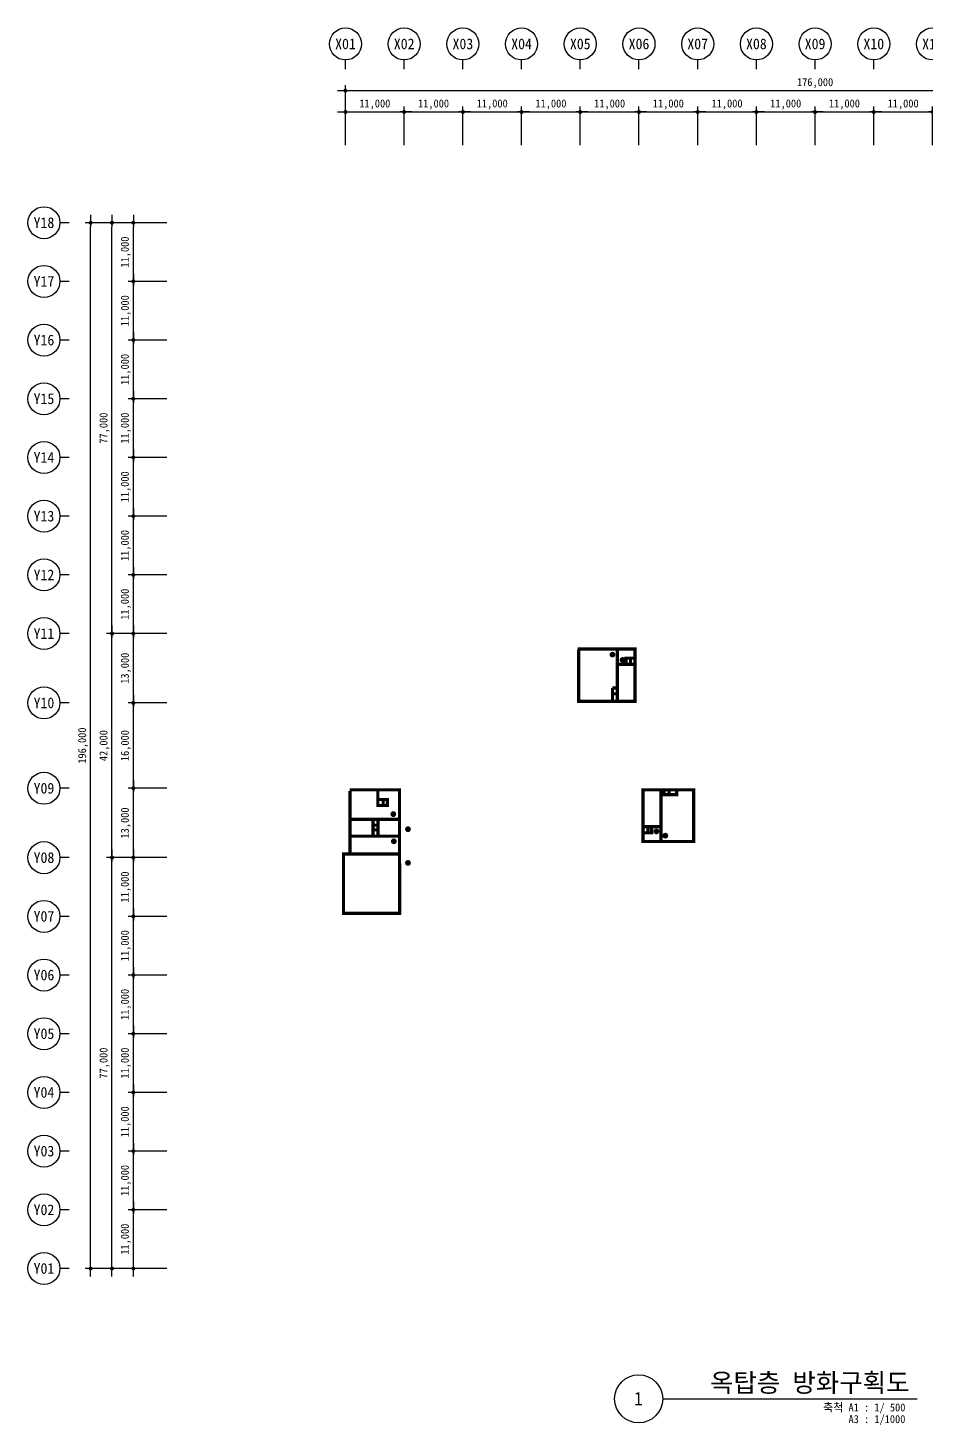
# Model space of a CAD drawing. Header units: millimetres. Extents: x 1075590 to 2680347, y 170599 to 729436.
# Drawn here: x 2335590 to 2503883, y 170599 to 432436 of the extents above; entities that cross this region are included whole.
import ezdxf
from ezdxf.enums import TextEntityAlignment as Align

# ---------------------------------------------------------------- set-up
doc = ezdxf.new("R2010")
doc.units = ezdxf.units.MM
doc.header["$LTSCALE"] = 5
doc.header["$MEASUREMENT"] = 0
doc.header["$PDSIZE"] = -10
for name, pattern in [('DASHDOTX2', [2, 1, -0.5, 0, -0.5]), ('HIDDEN', [0.375, 0.25, -0.125]), ('PHANTOM2', [1.25, 0.625, -0.125, 0.125, -0.125, 0.125, -0.125])]:
    doc.linetypes.add(name, pattern=pattern)
doc.layers.get('0').update_dxf_attribs({"linetype": 'CONTINUOUS'})
doc.layers.get('Defpoints').update_dxf_attribs({"color": 153, "linetype": 'CONTINUOUS'})
for name, color, linetype, lineweight in [('A-AXIS-BUBL', 7, 'CONTINUOUS', 25), ('A-DIMS', 7, 'CONTINUOUS', 25), ('A-MKXS-MAK2', 3, 'DASHDOTX2', 25), ('A-XXXX-FIRE', 4, 'HIDDEN', 25), ('A-XXXX-SYMB', 7, 'CONTINUOUS', 25), ('A-XXXX-TXT1', 3, 'CONTINUOUS', 25), ('A-XXXX-TXT2', 3, 'CONTINUOUS', 25)]:
    doc.layers.add(name, color=color, linetype=linetype, lineweight=lineweight)
doc.styles.add('HY울릉도L', font='')
doc.styles.add('맑은고딕', font='')
doc.styles.get('HY울릉도L').set_extended_font_data('HYwulM')
doc.styles.get('맑은고딕').set_extended_font_data('DotumChe')
doc.dimstyles.new('CDIM', dxfattribs={"dimtxt": 3, "dimasz": 1.5, "dimexe": 2, "dimexo": 1, "dimgap": 1, "dimtad": 1, "dimdec": 0, "dimrnd": 0.5, "dimzin": 0, "dimdsep": 32, "dimlunit": 6, "dimtxsty": 'HY울릉도L', "dimblk1": '_CIDOT', "dimblk2": '_CIDOT', "dimsah": 1, "dimcen": 5.5, "dimclrd": 2, "dimclre": 2, "dimclrt": 7, "dimadec": 0, "dimazin": 0, "dimtfac": 1, "dimtdec": 0, "dimtix": 1, "dimtmove": 2, "dimatfit": 1, "dimldrblk": '_CIDOT', "dimfxl": 1, "dimtolj": 1, "dimtzin": 0, "dimlwd": -1, "dimarcsym": 0})

# ---------------------------------------------------------------- blocks, each defined once
blk = doc.blocks.new('_CIDOT')
at = {"color": 0, "linetype": 'ByBlock'}
blk.add_line((2, 0), (-1, 0), dxfattribs=at)
at = {"color": 0, "linetype": 'ByBlock', "const_width": 0.5}
blk.add_lwpolyline([(-0.25, 0, 1), (0.25, 0, 1)], format="xyb", close=True, dxfattribs=at)
blk = doc.blocks.new('*D4')
at = {"layer": 'A-DIMS', "lineweight": -2, "transparency": 16777216}
for p, q in [((93193, 67121), (85943, 67121)), ((93193, 56121), (85943, 56121))]:
    blk.add_line(p, q, dxfattribs=at)
at = {"layer": 'A-DIMS', "transparency": 16777216}
blk.add_line((86943, 56871), (86943, 66371), dxfattribs=at)
at = {"layer": 'Defpoints', "color": 0, "transparency": 16777216}
for p in [(86943, 67121), (93693, 67121), (93693, 56121)]:
    blk.add_point(p, dxfattribs=at)
at = {"layer": 'A-DIMS', "transparency": 16777216, "xscale": 750, "yscale": 750, "zscale": 750}
for p, rotation in [((86943, 67121), 90), ((86943, 56121), 270)]:
    blk.add_blockref('_CIDOT', p, dxfattribs=dict(at, rotation=rotation))
at = {"layer": 'A-DIMS', "color": 3, "transparency": 16777216, "insert": (85538, 61621), "char_height": 1500, "attachment_point": 5, "rotation": 90, "style": '맑은고딕'}
blk.add_mtext('\\A1;11,000', dxfattribs=at)
blk = doc.blocks.new('*D5')
at = {"layer": 'A-DIMS', "lineweight": -2, "transparency": 16777216}
for p, q in [((93193, 78121), (85943, 78121)), ((93193, 67121), (85943, 67121))]:
    blk.add_line(p, q, dxfattribs=at)
at = {"layer": 'A-DIMS', "transparency": 16777216}
blk.add_line((86943, 67871), (86943, 77371), dxfattribs=at)
at = {"layer": 'Defpoints', "color": 0, "transparency": 16777216}
for p in [(86943, 78121), (93693, 78121), (93693, 67121)]:
    blk.add_point(p, dxfattribs=at)
at = {"layer": 'A-DIMS', "transparency": 16777216, "xscale": 750, "yscale": 750, "zscale": 750}
for p, rotation in [((86943, 78121), 90), ((86943, 67121), 270)]:
    blk.add_blockref('_CIDOT', p, dxfattribs=dict(at, rotation=rotation))
at = {"layer": 'A-DIMS', "color": 3, "transparency": 16777216, "insert": (85538, 72621), "char_height": 1500, "attachment_point": 5, "rotation": 90, "style": '맑은고딕'}
blk.add_mtext('\\A1;11,000', dxfattribs=at)
blk = doc.blocks.new('*D6')
at = {"layer": 'A-DIMS', "lineweight": -2, "transparency": 16777216}
for p, q in [((93193, 89121), (85943, 89121)), ((93193, 78121), (85943, 78121))]:
    blk.add_line(p, q, dxfattribs=at)
at = {"layer": 'A-DIMS', "transparency": 16777216}
blk.add_line((86943, 78871), (86943, 88371), dxfattribs=at)
at = {"layer": 'Defpoints', "color": 0, "transparency": 16777216}
for p in [(86943, 89121), (93693, 89121), (93693, 78121)]:
    blk.add_point(p, dxfattribs=at)
at = {"layer": 'A-DIMS', "transparency": 16777216, "xscale": 750, "yscale": 750, "zscale": 750}
for p, rotation in [((86943, 89121), 90), ((86943, 78121), 270)]:
    blk.add_blockref('_CIDOT', p, dxfattribs=dict(at, rotation=rotation))
at = {"layer": 'A-DIMS', "color": 3, "transparency": 16777216, "insert": (85538, 83621), "char_height": 1500, "attachment_point": 5, "rotation": 90, "style": '맑은고딕'}
blk.add_mtext('\\A1;11,000', dxfattribs=at)
blk = doc.blocks.new('*D7')
at = {"layer": 'A-DIMS', "lineweight": -2, "transparency": 16777216}
for p, q in [((93193, 100121), (85943, 100121)), ((93193, 89121), (85943, 89121))]:
    blk.add_line(p, q, dxfattribs=at)
at = {"layer": 'A-DIMS', "transparency": 16777216}
blk.add_line((86943, 89871), (86943, 99371), dxfattribs=at)
at = {"layer": 'Defpoints', "color": 0, "transparency": 16777216}
for p in [(86943, 100121), (93693, 100121), (93693, 89121)]:
    blk.add_point(p, dxfattribs=at)
at = {"layer": 'A-DIMS', "transparency": 16777216, "xscale": 750, "yscale": 750, "zscale": 750}
for p, rotation in [((86943, 100121), 90), ((86943, 89121), 270)]:
    blk.add_blockref('_CIDOT', p, dxfattribs=dict(at, rotation=rotation))
at = {"layer": 'A-DIMS', "color": 3, "transparency": 16777216, "insert": (85538, 94621), "char_height": 1500, "attachment_point": 5, "rotation": 90, "style": '맑은고딕'}
blk.add_mtext('\\A1;11,000', dxfattribs=at)
blk = doc.blocks.new('*D8')
at = {"layer": 'A-DIMS', "lineweight": -2, "transparency": 16777216}
for p, q in [((93193, 111121), (85943, 111121)), ((93193, 100121), (85943, 100121))]:
    blk.add_line(p, q, dxfattribs=at)
at = {"layer": 'A-DIMS', "transparency": 16777216}
blk.add_line((86943, 100871), (86943, 110371), dxfattribs=at)
at = {"layer": 'Defpoints', "color": 0, "transparency": 16777216}
for p in [(86943, 111121), (93693, 111121), (93693, 100121)]:
    blk.add_point(p, dxfattribs=at)
at = {"layer": 'A-DIMS', "transparency": 16777216, "xscale": 750, "yscale": 750, "zscale": 750}
for p, rotation in [((86943, 111121), 90), ((86943, 100121), 270)]:
    blk.add_blockref('_CIDOT', p, dxfattribs=dict(at, rotation=rotation))
at = {"layer": 'A-DIMS', "color": 3, "transparency": 16777216, "insert": (85538, 105621), "char_height": 1500, "attachment_point": 5, "rotation": 90, "style": '맑은고딕'}
blk.add_mtext('\\A1;11,000', dxfattribs=at)
blk = doc.blocks.new('*D9')
at = {"layer": 'A-DIMS', "lineweight": -2, "transparency": 16777216}
for p, q in [((93193, 122121), (85943, 122121)), ((93193, 111121), (85943, 111121))]:
    blk.add_line(p, q, dxfattribs=at)
at = {"layer": 'A-DIMS', "transparency": 16777216}
blk.add_line((86943, 111871), (86943, 121371), dxfattribs=at)
at = {"layer": 'Defpoints', "color": 0, "transparency": 16777216}
for p in [(86943, 122121), (93693, 122121), (93693, 111121)]:
    blk.add_point(p, dxfattribs=at)
at = {"layer": 'A-DIMS', "transparency": 16777216, "xscale": 750, "yscale": 750, "zscale": 750}
for p, rotation in [((86943, 122121), 90), ((86943, 111121), 270)]:
    blk.add_blockref('_CIDOT', p, dxfattribs=dict(at, rotation=rotation))
at = {"layer": 'A-DIMS', "color": 3, "transparency": 16777216, "insert": (85538, 116621), "char_height": 1500, "attachment_point": 5, "rotation": 90, "style": '맑은고딕'}
blk.add_mtext('\\A1;11,000', dxfattribs=at)
blk = doc.blocks.new('*D10')
at = {"layer": 'A-DIMS', "lineweight": -2, "transparency": 16777216}
for p, q in [((93193, 135121), (85943, 135121)), ((93193, 122121), (85943, 122121))]:
    blk.add_line(p, q, dxfattribs=at)
at = {"layer": 'A-DIMS', "transparency": 16777216}
blk.add_line((86943, 122871), (86943, 134371), dxfattribs=at)
at = {"layer": 'Defpoints', "color": 0, "transparency": 16777216}
for p in [(86943, 135121), (93693, 135121), (93693, 122121)]:
    blk.add_point(p, dxfattribs=at)
at = {"layer": 'A-DIMS', "transparency": 16777216, "xscale": 750, "yscale": 750, "zscale": 750}
for p, rotation in [((86943, 135121), 90), ((86943, 122121), 270)]:
    blk.add_blockref('_CIDOT', p, dxfattribs=dict(at, rotation=rotation))
at = {"layer": 'A-DIMS', "color": 3, "transparency": 16777216, "insert": (85538, 128621), "char_height": 1500, "attachment_point": 5, "rotation": 90, "style": '맑은고딕'}
blk.add_mtext('\\A1;13,000', dxfattribs=at)
blk = doc.blocks.new('*D11')
at = {"layer": 'A-DIMS', "lineweight": -2, "transparency": 16777216}
for p, q in [((93193, 151121), (85943, 151121)), ((93193, 135121), (85943, 135121))]:
    blk.add_line(p, q, dxfattribs=at)
at = {"layer": 'A-DIMS', "transparency": 16777216}
blk.add_line((86943, 135871), (86943, 150371), dxfattribs=at)
at = {"layer": 'Defpoints', "color": 0, "transparency": 16777216}
for p in [(86943, 151121), (93693, 151121), (93693, 135121)]:
    blk.add_point(p, dxfattribs=at)
at = {"layer": 'A-DIMS', "transparency": 16777216, "xscale": 750, "yscale": 750, "zscale": 750}
for p, rotation in [((86943, 151121), 90), ((86943, 135121), 270)]:
    blk.add_blockref('_CIDOT', p, dxfattribs=dict(at, rotation=rotation))
at = {"layer": 'A-DIMS', "color": 3, "transparency": 16777216, "insert": (85538, 143121), "char_height": 1500, "attachment_point": 5, "rotation": 90, "style": '맑은고딕'}
blk.add_mtext('\\A1;16,000', dxfattribs=at)
blk = doc.blocks.new('*D12')
at = {"layer": 'A-DIMS', "lineweight": -2, "transparency": 16777216}
for p, q in [((93193, 164121), (85943, 164121)), ((93193, 151121), (85943, 151121))]:
    blk.add_line(p, q, dxfattribs=at)
at = {"layer": 'A-DIMS', "transparency": 16777216}
blk.add_line((86943, 151871), (86943, 163371), dxfattribs=at)
at = {"layer": 'Defpoints', "color": 0, "transparency": 16777216}
for p in [(86943, 164121), (93693, 164121), (93693, 151121)]:
    blk.add_point(p, dxfattribs=at)
at = {"layer": 'A-DIMS', "transparency": 16777216, "xscale": 750, "yscale": 750, "zscale": 750}
for p, rotation in [((86943, 164121), 90), ((86943, 151121), 270)]:
    blk.add_blockref('_CIDOT', p, dxfattribs=dict(at, rotation=rotation))
at = {"layer": 'A-DIMS', "color": 3, "transparency": 16777216, "insert": (85538, 157621), "char_height": 1500, "attachment_point": 5, "rotation": 90, "style": '맑은고딕'}
blk.add_mtext('\\A1;13,000', dxfattribs=at)
blk = doc.blocks.new('*D13')
at = {"layer": 'A-DIMS', "lineweight": -2, "transparency": 16777216}
for p, q in [((93193, 175121), (85943, 175121)), ((93193, 164121), (85943, 164121))]:
    blk.add_line(p, q, dxfattribs=at)
at = {"layer": 'A-DIMS', "transparency": 16777216}
blk.add_line((86943, 164871), (86943, 174371), dxfattribs=at)
at = {"layer": 'Defpoints', "color": 0, "transparency": 16777216}
for p in [(86943, 175121), (93693, 175121), (93693, 164121)]:
    blk.add_point(p, dxfattribs=at)
at = {"layer": 'A-DIMS', "transparency": 16777216, "xscale": 750, "yscale": 750, "zscale": 750}
for p, rotation in [((86943, 175121), 90), ((86943, 164121), 270)]:
    blk.add_blockref('_CIDOT', p, dxfattribs=dict(at, rotation=rotation))
at = {"layer": 'A-DIMS', "color": 3, "transparency": 16777216, "insert": (85538, 169621), "char_height": 1500, "attachment_point": 5, "rotation": 90, "style": '맑은고딕'}
blk.add_mtext('\\A1;11,000', dxfattribs=at)
blk = doc.blocks.new('*D14')
at = {"layer": 'A-DIMS', "lineweight": -2, "transparency": 16777216}
for p, q in [((93193, 186121), (85943, 186121)), ((93193, 175121), (85943, 175121))]:
    blk.add_line(p, q, dxfattribs=at)
at = {"layer": 'A-DIMS', "transparency": 16777216}
blk.add_line((86943, 175871), (86943, 185371), dxfattribs=at)
at = {"layer": 'Defpoints', "color": 0, "transparency": 16777216}
for p in [(86943, 186121), (93693, 186121), (93693, 175121)]:
    blk.add_point(p, dxfattribs=at)
at = {"layer": 'A-DIMS', "transparency": 16777216, "xscale": 750, "yscale": 750, "zscale": 750}
for p, rotation in [((86943, 186121), 90), ((86943, 175121), 270)]:
    blk.add_blockref('_CIDOT', p, dxfattribs=dict(at, rotation=rotation))
at = {"layer": 'A-DIMS', "color": 3, "transparency": 16777216, "insert": (85538, 180621), "char_height": 1500, "attachment_point": 5, "rotation": 90, "style": '맑은고딕'}
blk.add_mtext('\\A1;11,000', dxfattribs=at)
blk = doc.blocks.new('*D15')
at = {"layer": 'A-DIMS', "lineweight": -2, "transparency": 16777216}
for p, q in [((93193, 197121), (85943, 197121)), ((93193, 186121), (85943, 186121))]:
    blk.add_line(p, q, dxfattribs=at)
at = {"layer": 'A-DIMS', "transparency": 16777216}
blk.add_line((86943, 186871), (86943, 196371), dxfattribs=at)
at = {"layer": 'Defpoints', "color": 0, "transparency": 16777216}
for p in [(86943, 197121), (93693, 197121), (93693, 186121)]:
    blk.add_point(p, dxfattribs=at)
at = {"layer": 'A-DIMS', "transparency": 16777216, "xscale": 750, "yscale": 750, "zscale": 750}
for p, rotation in [((86943, 197121), 90), ((86943, 186121), 270)]:
    blk.add_blockref('_CIDOT', p, dxfattribs=dict(at, rotation=rotation))
at = {"layer": 'A-DIMS', "color": 3, "transparency": 16777216, "insert": (85538, 191621), "char_height": 1500, "attachment_point": 5, "rotation": 90, "style": '맑은고딕'}
blk.add_mtext('\\A1;11,000', dxfattribs=at)
blk = doc.blocks.new('*D16')
at = {"layer": 'A-DIMS', "lineweight": -2, "transparency": 16777216}
for p, q in [((93193, 208121), (85943, 208121)), ((93193, 197121), (85943, 197121))]:
    blk.add_line(p, q, dxfattribs=at)
at = {"layer": 'A-DIMS', "transparency": 16777216}
blk.add_line((86943, 197871), (86943, 207371), dxfattribs=at)
at = {"layer": 'Defpoints', "color": 0, "transparency": 16777216}
for p in [(86943, 208121), (93693, 208121), (93693, 197121)]:
    blk.add_point(p, dxfattribs=at)
at = {"layer": 'A-DIMS', "transparency": 16777216, "xscale": 750, "yscale": 750, "zscale": 750}
for p, rotation in [((86943, 208121), 90), ((86943, 197121), 270)]:
    blk.add_blockref('_CIDOT', p, dxfattribs=dict(at, rotation=rotation))
at = {"layer": 'A-DIMS', "color": 3, "transparency": 16777216, "insert": (85538, 202621), "char_height": 1500, "attachment_point": 5, "rotation": 90, "style": '맑은고딕'}
blk.add_mtext('\\A1;11,000', dxfattribs=at)
blk = doc.blocks.new('*D17')
at = {"layer": 'A-DIMS', "lineweight": -2, "transparency": 16777216}
for p, q in [((93193, 219121), (85943, 219121)), ((93193, 208121), (85943, 208121))]:
    blk.add_line(p, q, dxfattribs=at)
at = {"layer": 'A-DIMS', "transparency": 16777216}
blk.add_line((86943, 208871), (86943, 218371), dxfattribs=at)
at = {"layer": 'Defpoints', "color": 0, "transparency": 16777216}
for p in [(86943, 219121), (93693, 219121), (93693, 208121)]:
    blk.add_point(p, dxfattribs=at)
at = {"layer": 'A-DIMS', "transparency": 16777216, "xscale": 750, "yscale": 750, "zscale": 750}
for p, rotation in [((86943, 219121), 90), ((86943, 208121), 270)]:
    blk.add_blockref('_CIDOT', p, dxfattribs=dict(at, rotation=rotation))
at = {"layer": 'A-DIMS', "color": 3, "transparency": 16777216, "insert": (85538, 213621), "char_height": 1500, "attachment_point": 5, "rotation": 90, "style": '맑은고딕'}
blk.add_mtext('\\A1;11,000', dxfattribs=at)
blk = doc.blocks.new('*D18')
at = {"layer": 'A-DIMS', "lineweight": -2, "transparency": 16777216}
for p, q in [((93193, 230121), (85943, 230121)), ((93193, 219121), (85943, 219121))]:
    blk.add_line(p, q, dxfattribs=at)
at = {"layer": 'A-DIMS', "transparency": 16777216}
blk.add_line((86943, 219871), (86943, 229371), dxfattribs=at)
at = {"layer": 'Defpoints', "color": 0, "transparency": 16777216}
for p in [(86943, 230121), (93693, 230121), (93693, 219121)]:
    blk.add_point(p, dxfattribs=at)
at = {"layer": 'A-DIMS', "transparency": 16777216, "xscale": 750, "yscale": 750, "zscale": 750}
for p, rotation in [((86943, 230121), 90), ((86943, 219121), 270)]:
    blk.add_blockref('_CIDOT', p, dxfattribs=dict(at, rotation=rotation))
at = {"layer": 'A-DIMS', "color": 3, "transparency": 16777216, "insert": (85538, 224621), "char_height": 1500, "attachment_point": 5, "rotation": 90, "style": '맑은고딕'}
blk.add_mtext('\\A1;11,000', dxfattribs=at)
blk = doc.blocks.new('*D19')
at = {"layer": 'A-DIMS', "lineweight": -2, "transparency": 16777216}
for p, q in [((93193, 241121), (85943, 241121)), ((93193, 230121), (85943, 230121))]:
    blk.add_line(p, q, dxfattribs=at)
at = {"layer": 'A-DIMS', "transparency": 16777216}
blk.add_line((86943, 230871), (86943, 240371), dxfattribs=at)
at = {"layer": 'Defpoints', "color": 0, "transparency": 16777216}
for p in [(86943, 241121), (93693, 241121), (93693, 230121)]:
    blk.add_point(p, dxfattribs=at)
at = {"layer": 'A-DIMS', "transparency": 16777216, "xscale": 750, "yscale": 750, "zscale": 750}
for p, rotation in [((86943, 241121), 90), ((86943, 230121), 270)]:
    blk.add_blockref('_CIDOT', p, dxfattribs=dict(at, rotation=rotation))
at = {"layer": 'A-DIMS', "color": 3, "transparency": 16777216, "insert": (85538, 235621), "char_height": 1500, "attachment_point": 5, "rotation": 90, "style": '맑은고딕'}
blk.add_mtext('\\A1;11,000', dxfattribs=at)
blk = doc.blocks.new('*D20')
at = {"layer": 'A-DIMS', "lineweight": -2, "transparency": 16777216}
for p, q in [((93193, 122121), (81943, 122121)), ((93193, 45121), (81943, 45121))]:
    blk.add_line(p, q, dxfattribs=at)
at = {"layer": 'A-DIMS', "transparency": 16777216}
blk.add_line((82943, 45871), (82943, 121371), dxfattribs=at)
at = {"layer": 'Defpoints', "color": 0, "transparency": 16777216}
for p in [(82943, 122121), (93693, 122121), (93693, 45121)]:
    blk.add_point(p, dxfattribs=at)
at = {"layer": 'A-DIMS', "transparency": 16777216, "xscale": 750, "yscale": 750, "zscale": 750}
for p, rotation in [((82943, 122121), 90), ((82943, 45121), 270)]:
    blk.add_blockref('_CIDOT', p, dxfattribs=dict(at, rotation=rotation))
at = {"layer": 'A-DIMS', "color": 3, "transparency": 16777216, "insert": (81542, 83621), "char_height": 1500, "attachment_point": 5, "rotation": 90, "style": '맑은고딕'}
blk.add_mtext('\\A1;77,000', dxfattribs=at)
blk = doc.blocks.new('*D21')
at = {"layer": 'A-DIMS', "lineweight": -2, "transparency": 16777216}
for p, q in [((93193, 241121), (77943, 241121)), ((93193, 45121), (77943, 45121))]:
    blk.add_line(p, q, dxfattribs=at)
at = {"layer": 'A-DIMS', "transparency": 16777216}
blk.add_line((78943, 45871), (78943, 240371), dxfattribs=at)
at = {"layer": 'Defpoints', "color": 0, "transparency": 16777216}
for p in [(78943, 241121), (93693, 241121), (93693, 45121)]:
    blk.add_point(p, dxfattribs=at)
at = {"layer": 'A-DIMS', "transparency": 16777216, "xscale": 750, "yscale": 750, "zscale": 750}
for p, rotation in [((78943, 241121), 90), ((78943, 45121), 270)]:
    blk.add_blockref('_CIDOT', p, dxfattribs=dict(at, rotation=rotation))
at = {"layer": 'A-DIMS', "color": 3, "transparency": 16777216, "insert": (77538, 143121), "char_height": 1500, "attachment_point": 5, "rotation": 90, "style": '맑은고딕'}
blk.add_mtext('\\A1;196,000', dxfattribs=at)
blk = doc.blocks.new('*D22')
at = {"layer": 'A-DIMS', "lineweight": -2, "transparency": 16777216}
for p, q in [((93193, 56121), (85943, 56121)), ((93193, 45121), (85943, 45121))]:
    blk.add_line(p, q, dxfattribs=at)
at = {"layer": 'A-DIMS', "transparency": 16777216}
blk.add_line((86943, 45871), (86943, 55371), dxfattribs=at)
at = {"layer": 'Defpoints', "color": 0, "transparency": 16777216}
for p in [(86943, 56121), (93693, 56121), (93693, 45121)]:
    blk.add_point(p, dxfattribs=at)
at = {"layer": 'A-DIMS', "transparency": 16777216, "xscale": 750, "yscale": 750, "zscale": 750}
for p, rotation in [((86943, 56121), 90), ((86943, 45121), 270)]:
    blk.add_blockref('_CIDOT', p, dxfattribs=dict(at, rotation=rotation))
at = {"layer": 'A-DIMS', "color": 3, "transparency": 16777216, "insert": (85538, 50621), "char_height": 1500, "attachment_point": 5, "rotation": 90, "style": '맑은고딕'}
blk.add_mtext('\\A1;11,000', dxfattribs=at)
blk = doc.blocks.new('*D23')
at = {"layer": 'A-DIMS', "lineweight": -2, "transparency": 16777216}
for p, q in [((93193, 164121), (81943, 164121)), ((93193, 122121), (81943, 122121))]:
    blk.add_line(p, q, dxfattribs=at)
at = {"layer": 'A-DIMS', "transparency": 16777216}
blk.add_line((82943, 122871), (82943, 163371), dxfattribs=at)
at = {"layer": 'Defpoints', "color": 0, "transparency": 16777216}
for p in [(82943, 164121), (93693, 164121), (93693, 122121)]:
    blk.add_point(p, dxfattribs=at)
at = {"layer": 'A-DIMS', "transparency": 16777216, "xscale": 750, "yscale": 750, "zscale": 750}
for p, rotation in [((82943, 164121), 90), ((82943, 122121), 270)]:
    blk.add_blockref('_CIDOT', p, dxfattribs=dict(at, rotation=rotation))
at = {"layer": 'A-DIMS', "color": 3, "transparency": 16777216, "insert": (81542, 143121), "char_height": 1500, "attachment_point": 5, "rotation": 90, "style": '맑은고딕'}
blk.add_mtext('\\A1;42,000', dxfattribs=at)
blk = doc.blocks.new('*D24')
at = {"layer": 'A-DIMS', "lineweight": -2, "transparency": 16777216}
for p, q in [((93193, 241121), (81943, 241121)), ((93193, 164121), (81943, 164121))]:
    blk.add_line(p, q, dxfattribs=at)
at = {"layer": 'A-DIMS', "transparency": 16777216}
blk.add_line((82943, 164871), (82943, 240371), dxfattribs=at)
at = {"layer": 'Defpoints', "color": 0, "transparency": 16777216}
for p in [(82943, 241121), (93693, 241121), (93693, 164121)]:
    blk.add_point(p, dxfattribs=at)
at = {"layer": 'A-DIMS', "transparency": 16777216, "xscale": 750, "yscale": 750, "zscale": 750}
for p, rotation in [((82943, 241121), 90), ((82943, 164121), 270)]:
    blk.add_blockref('_CIDOT', p, dxfattribs=dict(at, rotation=rotation))
at = {"layer": 'A-DIMS', "color": 3, "transparency": 16777216, "insert": (81542, 202621), "char_height": 1500, "attachment_point": 5, "rotation": 90, "style": '맑은고딕'}
blk.add_mtext('\\A1;77,000', dxfattribs=at)
blk = doc.blocks.new('*D25')
at = {"layer": 'A-DIMS', "lineweight": -2, "transparency": 16777216}
for p, q in [((148693, 255621), (148693, 262871)), ((159693, 255621), (159693, 262871))]:
    blk.add_line(p, q, dxfattribs=at)
at = {"layer": 'A-DIMS', "transparency": 16777216}
blk.add_line((149443, 261871), (158943, 261871), dxfattribs=at)
at = {"layer": 'Defpoints', "color": 0, "transparency": 16777216}
for p in [(159693, 261871), (148693, 255121), (159693, 255121)]:
    blk.add_point(p, dxfattribs=at)
at = {"layer": 'A-DIMS', "transparency": 16777216, "xscale": 750, "yscale": 750, "zscale": 750, "rotation": 180}
blk.add_blockref('_CIDOT', (148693, 261871), dxfattribs=at)
at = {"layer": 'A-DIMS', "transparency": 16777216, "xscale": 750, "yscale": 750, "zscale": 750}
blk.add_blockref('_CIDOT', (159693, 261871), dxfattribs=at)
at = {"layer": 'A-DIMS', "color": 3, "transparency": 16777216, "insert": (154193, 263275), "char_height": 1500, "attachment_point": 5, "style": '맑은고딕'}
blk.add_mtext('\\A1;11,000', dxfattribs=at)
blk = doc.blocks.new('*D26')
at = {"layer": 'A-DIMS', "lineweight": -2, "transparency": 16777216}
for p, q in [((159693, 255621), (159693, 262871)), ((170693, 255621), (170693, 262871))]:
    blk.add_line(p, q, dxfattribs=at)
at = {"layer": 'A-DIMS', "transparency": 16777216}
blk.add_line((160443, 261871), (169943, 261871), dxfattribs=at)
at = {"layer": 'Defpoints', "color": 0, "transparency": 16777216}
for p in [(170693, 261871), (159693, 255121), (170693, 255121)]:
    blk.add_point(p, dxfattribs=at)
at = {"layer": 'A-DIMS', "transparency": 16777216, "xscale": 750, "yscale": 750, "zscale": 750, "rotation": 180}
blk.add_blockref('_CIDOT', (159693, 261871), dxfattribs=at)
at = {"layer": 'A-DIMS', "transparency": 16777216, "xscale": 750, "yscale": 750, "zscale": 750}
blk.add_blockref('_CIDOT', (170693, 261871), dxfattribs=at)
at = {"layer": 'A-DIMS', "color": 3, "transparency": 16777216, "insert": (165193, 263275), "char_height": 1500, "attachment_point": 5, "style": '맑은고딕'}
blk.add_mtext('\\A1;11,000', dxfattribs=at)
blk = doc.blocks.new('*D27')
at = {"layer": 'A-DIMS', "lineweight": -2, "transparency": 16777216}
for p, q in [((170693, 255621), (170693, 262871)), ((181693, 255621), (181693, 262871))]:
    blk.add_line(p, q, dxfattribs=at)
at = {"layer": 'A-DIMS', "transparency": 16777216}
blk.add_line((171443, 261871), (180943, 261871), dxfattribs=at)
at = {"layer": 'Defpoints', "color": 0, "transparency": 16777216}
for p in [(181693, 261871), (170693, 255121), (181693, 255121)]:
    blk.add_point(p, dxfattribs=at)
at = {"layer": 'A-DIMS', "transparency": 16777216, "xscale": 750, "yscale": 750, "zscale": 750, "rotation": 180}
blk.add_blockref('_CIDOT', (170693, 261871), dxfattribs=at)
at = {"layer": 'A-DIMS', "transparency": 16777216, "xscale": 750, "yscale": 750, "zscale": 750}
blk.add_blockref('_CIDOT', (181693, 261871), dxfattribs=at)
at = {"layer": 'A-DIMS', "color": 3, "transparency": 16777216, "insert": (176193, 263275), "char_height": 1500, "attachment_point": 5, "style": '맑은고딕'}
blk.add_mtext('\\A1;11,000', dxfattribs=at)
blk = doc.blocks.new('*D28')
at = {"layer": 'A-DIMS', "lineweight": -2, "transparency": 16777216}
for p, q in [((181693, 255621), (181693, 262871)), ((192693, 255621), (192693, 262871))]:
    blk.add_line(p, q, dxfattribs=at)
at = {"layer": 'A-DIMS', "transparency": 16777216}
blk.add_line((182443, 261871), (191943, 261871), dxfattribs=at)
at = {"layer": 'Defpoints', "color": 0, "transparency": 16777216}
for p in [(192693, 261871), (181693, 255121), (192693, 255121)]:
    blk.add_point(p, dxfattribs=at)
at = {"layer": 'A-DIMS', "transparency": 16777216, "xscale": 750, "yscale": 750, "zscale": 750, "rotation": 180}
blk.add_blockref('_CIDOT', (181693, 261871), dxfattribs=at)
at = {"layer": 'A-DIMS', "transparency": 16777216, "xscale": 750, "yscale": 750, "zscale": 750}
blk.add_blockref('_CIDOT', (192693, 261871), dxfattribs=at)
at = {"layer": 'A-DIMS', "color": 3, "transparency": 16777216, "insert": (187193, 263275), "char_height": 1500, "attachment_point": 5, "style": '맑은고딕'}
blk.add_mtext('\\A1;11,000', dxfattribs=at)
blk = doc.blocks.new('*D29')
at = {"layer": 'A-DIMS', "lineweight": -2, "transparency": 16777216}
for p, q in [((192693, 255621), (192693, 262871)), ((203693, 255621), (203693, 262871))]:
    blk.add_line(p, q, dxfattribs=at)
at = {"layer": 'A-DIMS', "transparency": 16777216}
blk.add_line((193443, 261871), (202943, 261871), dxfattribs=at)
at = {"layer": 'Defpoints', "color": 0, "transparency": 16777216}
for p in [(203693, 261871), (192693, 255121), (203693, 255121)]:
    blk.add_point(p, dxfattribs=at)
at = {"layer": 'A-DIMS', "transparency": 16777216, "xscale": 750, "yscale": 750, "zscale": 750, "rotation": 180}
blk.add_blockref('_CIDOT', (192693, 261871), dxfattribs=at)
at = {"layer": 'A-DIMS', "transparency": 16777216, "xscale": 750, "yscale": 750, "zscale": 750}
blk.add_blockref('_CIDOT', (203693, 261871), dxfattribs=at)
at = {"layer": 'A-DIMS', "color": 3, "transparency": 16777216, "insert": (198193, 263275), "char_height": 1500, "attachment_point": 5, "style": '맑은고딕'}
blk.add_mtext('\\A1;11,000', dxfattribs=at)
blk = doc.blocks.new('*D30')
at = {"layer": 'A-DIMS', "lineweight": -2, "transparency": 16777216}
for p, q in [((203693, 255621), (203693, 262871)), ((214693, 255621), (214693, 262871))]:
    blk.add_line(p, q, dxfattribs=at)
at = {"layer": 'A-DIMS', "transparency": 16777216}
blk.add_line((204443, 261871), (213943, 261871), dxfattribs=at)
at = {"layer": 'Defpoints', "color": 0, "transparency": 16777216}
for p in [(214693, 261871), (203693, 255121), (214693, 255121)]:
    blk.add_point(p, dxfattribs=at)
at = {"layer": 'A-DIMS', "transparency": 16777216, "xscale": 750, "yscale": 750, "zscale": 750, "rotation": 180}
blk.add_blockref('_CIDOT', (203693, 261871), dxfattribs=at)
at = {"layer": 'A-DIMS', "transparency": 16777216, "xscale": 750, "yscale": 750, "zscale": 750}
blk.add_blockref('_CIDOT', (214693, 261871), dxfattribs=at)
at = {"layer": 'A-DIMS', "color": 3, "transparency": 16777216, "insert": (209193, 263275), "char_height": 1500, "attachment_point": 5, "style": '맑은고딕'}
blk.add_mtext('\\A1;11,000', dxfattribs=at)
blk = doc.blocks.new('*D31')
at = {"layer": 'A-DIMS', "lineweight": -2, "transparency": 16777216}
for p, q in [((214693, 255621), (214693, 262871)), ((225693, 255621), (225693, 262871))]:
    blk.add_line(p, q, dxfattribs=at)
at = {"layer": 'A-DIMS', "transparency": 16777216}
blk.add_line((215443, 261871), (224943, 261871), dxfattribs=at)
at = {"layer": 'Defpoints', "color": 0, "transparency": 16777216}
for p in [(225693, 261871), (214693, 255121), (225693, 255121)]:
    blk.add_point(p, dxfattribs=at)
at = {"layer": 'A-DIMS', "transparency": 16777216, "xscale": 750, "yscale": 750, "zscale": 750, "rotation": 180}
blk.add_blockref('_CIDOT', (214693, 261871), dxfattribs=at)
at = {"layer": 'A-DIMS', "transparency": 16777216, "xscale": 750, "yscale": 750, "zscale": 750}
blk.add_blockref('_CIDOT', (225693, 261871), dxfattribs=at)
at = {"layer": 'A-DIMS', "color": 3, "transparency": 16777216, "insert": (220193, 263275), "char_height": 1500, "attachment_point": 5, "style": '맑은고딕'}
blk.add_mtext('\\A1;11,000', dxfattribs=at)
blk = doc.blocks.new('*D32')
at = {"layer": 'A-DIMS', "lineweight": -2, "transparency": 16777216}
for p, q in [((225693, 255621), (225693, 262871)), ((236693, 255621), (236693, 262871))]:
    blk.add_line(p, q, dxfattribs=at)
at = {"layer": 'A-DIMS', "transparency": 16777216}
blk.add_line((226443, 261871), (235943, 261871), dxfattribs=at)
at = {"layer": 'Defpoints', "color": 0, "transparency": 16777216}
for p in [(236693, 261871), (225693, 255121), (236693, 255121)]:
    blk.add_point(p, dxfattribs=at)
at = {"layer": 'A-DIMS', "transparency": 16777216, "xscale": 750, "yscale": 750, "zscale": 750, "rotation": 180}
blk.add_blockref('_CIDOT', (225693, 261871), dxfattribs=at)
at = {"layer": 'A-DIMS', "transparency": 16777216, "xscale": 750, "yscale": 750, "zscale": 750}
blk.add_blockref('_CIDOT', (236693, 261871), dxfattribs=at)
at = {"layer": 'A-DIMS', "color": 3, "transparency": 16777216, "insert": (231193, 263275), "char_height": 1500, "attachment_point": 5, "style": '맑은고딕'}
blk.add_mtext('\\A1;11,000', dxfattribs=at)
blk = doc.blocks.new('*D33')
at = {"layer": 'A-DIMS', "lineweight": -2, "transparency": 16777216}
for p, q in [((236693, 255621), (236693, 262871)), ((247693, 255621), (247693, 262871))]:
    blk.add_line(p, q, dxfattribs=at)
at = {"layer": 'A-DIMS', "transparency": 16777216}
blk.add_line((237443, 261871), (246943, 261871), dxfattribs=at)
at = {"layer": 'Defpoints', "color": 0, "transparency": 16777216}
for p in [(247693, 261871), (236693, 255121), (247693, 255121)]:
    blk.add_point(p, dxfattribs=at)
at = {"layer": 'A-DIMS', "transparency": 16777216, "xscale": 750, "yscale": 750, "zscale": 750, "rotation": 180}
blk.add_blockref('_CIDOT', (236693, 261871), dxfattribs=at)
at = {"layer": 'A-DIMS', "transparency": 16777216, "xscale": 750, "yscale": 750, "zscale": 750}
blk.add_blockref('_CIDOT', (247693, 261871), dxfattribs=at)
at = {"layer": 'A-DIMS', "color": 3, "transparency": 16777216, "insert": (242193, 263275), "char_height": 1500, "attachment_point": 5, "style": '맑은고딕'}
blk.add_mtext('\\A1;11,000', dxfattribs=at)
blk = doc.blocks.new('*D38')
at = {"layer": 'A-DIMS', "lineweight": -2, "transparency": 16777216}
for p, q in [((126693, 255621), (126693, 266871)), ((302693, 255621), (302693, 266871))]:
    blk.add_line(p, q, dxfattribs=at)
at = {"layer": 'A-DIMS', "transparency": 16777216}
blk.add_line((127443, 265871), (301943, 265871), dxfattribs=at)
at = {"layer": 'Defpoints', "color": 0, "transparency": 16777216}
for p in [(302693, 265871), (126693, 255121), (302693, 255121)]:
    blk.add_point(p, dxfattribs=at)
at = {"layer": 'A-DIMS', "transparency": 16777216, "xscale": 750, "yscale": 750, "zscale": 750, "rotation": 180}
blk.add_blockref('_CIDOT', (126693, 265871), dxfattribs=at)
at = {"layer": 'A-DIMS', "transparency": 16777216, "xscale": 750, "yscale": 750, "zscale": 750}
blk.add_blockref('_CIDOT', (302693, 265871), dxfattribs=at)
at = {"layer": 'A-DIMS', "color": 3, "transparency": 16777216, "insert": (214693, 267275), "char_height": 1500, "attachment_point": 5, "style": '맑은고딕'}
blk.add_mtext('\\A1;176,000', dxfattribs=at)
blk = doc.blocks.new('*D40')
at = {"layer": 'A-DIMS', "lineweight": -2, "transparency": 16777216}
for p, q in [((126693, 255621), (126693, 262871)), ((137693, 255621), (137693, 262871))]:
    blk.add_line(p, q, dxfattribs=at)
at = {"layer": 'A-DIMS', "transparency": 16777216}
blk.add_line((127443, 261871), (136943, 261871), dxfattribs=at)
at = {"layer": 'Defpoints', "color": 0, "transparency": 16777216}
for p in [(137693, 261871), (126693, 255121), (137693, 255121)]:
    blk.add_point(p, dxfattribs=at)
at = {"layer": 'A-DIMS', "transparency": 16777216, "xscale": 750, "yscale": 750, "zscale": 750, "rotation": 180}
blk.add_blockref('_CIDOT', (126693, 261871), dxfattribs=at)
at = {"layer": 'A-DIMS', "transparency": 16777216, "xscale": 750, "yscale": 750, "zscale": 750}
blk.add_blockref('_CIDOT', (137693, 261871), dxfattribs=at)
at = {"layer": 'A-DIMS', "color": 3, "transparency": 16777216, "insert": (132193, 263275), "char_height": 1500, "attachment_point": 5, "style": '맑은고딕'}
blk.add_mtext('\\A1;11,000', dxfattribs=at)
blk = doc.blocks.new('*D41')
at = {"layer": 'A-DIMS', "lineweight": -2, "transparency": 16777216}
for p, q in [((137693, 255621), (137693, 262871)), ((148693, 255621), (148693, 262871))]:
    blk.add_line(p, q, dxfattribs=at)
at = {"layer": 'A-DIMS', "transparency": 16777216}
blk.add_line((138443, 261871), (147943, 261871), dxfattribs=at)
at = {"layer": 'Defpoints', "color": 0, "transparency": 16777216}
for p in [(148693, 261871), (137693, 255121), (148693, 255121)]:
    blk.add_point(p, dxfattribs=at)
at = {"layer": 'A-DIMS', "transparency": 16777216, "xscale": 750, "yscale": 750, "zscale": 750, "rotation": 180}
blk.add_blockref('_CIDOT', (137693, 261871), dxfattribs=at)
at = {"layer": 'A-DIMS', "transparency": 16777216, "xscale": 750, "yscale": 750, "zscale": 750}
blk.add_blockref('_CIDOT', (148693, 261871), dxfattribs=at)
at = {"layer": 'A-DIMS', "color": 3, "transparency": 16777216, "insert": (143193, 263275), "char_height": 1500, "attachment_point": 5, "style": '맑은고딕'}
blk.add_mtext('\\A1;11,000', dxfattribs=at)
blk = doc.blocks.new('DIM(210222)')
for p, q in [((126693, 269870.6), (126693, 271620.6)), ((137693, 269870.6), (137693, 271620.6)), ((148693, 269870.6), (148693, 271620.6)), ((159693, 269870.6), (159693, 271620.6)), ((170693, 269870.6), (170693, 271620.6)), ((181693, 269870.6), (181693, 271620.6)), ((192693, 269870.6), (192693, 271620.6)), ((203693, 269870.6), (203693, 271620.6)), ((214693, 269870.6), (214693, 271620.6)), ((225693, 269870.6), (225693, 271620.6)), ((74943, 241120.6), (73193, 241120.6)), ((74943, 230120.6), (73193, 230120.6)), ((74943, 219120.6), (73193, 219120.6)), ((74943, 208120.6), (73193, 208120.6)), ((74943, 197120.6), (73193, 197120.6)), ((74943, 186120.6), (73193, 186120.6)), ((74943, 175120.6), (73193, 175120.6)), ((74943, 164120.6), (73193, 164120.6)), ((74943, 151120.6), (73193, 151120.6)), ((74943, 135120.6), (73193, 135120.6)), ((74943, 122120.6), (73193, 122120.6)), ((74943, 111120.6), (73193, 111120.6)), ((74943, 100120.6), (73193, 100120.6)), ((74943, 89120.6), (73193, 89120.6)), ((74943, 78120.6), (73193, 78120.6)), ((74943, 67120.6), (73193, 67120.6)), ((74943, 56120.6), (73193, 56120.6)), ((74943, 45120.6), (73193, 45120.6))]:
    blk.add_line(p, q)
at = {"layer": 'A-AXIS-BUBL', "ltscale": 0.2}
for centre in [(126693, 274620.6), (137693, 274620.6), (148693, 274620.6), (159693, 274620.6), (170693, 274620.6), (181693, 274620.6), (192693, 274620.6), (203693, 274620.6), (214693, 274620.6), (225693, 274620.6), (236693, 274620.6), (70193, 241120.6), (70193, 230120.6), (70193, 219120.6), (70193, 208120.6), (70193, 197120.6), (70193, 186120.6), (70193, 175120.6), (70193, 164120.6), (70193, 151120.6), (70193, 135120.6), (70193, 122120.6), (70193, 111120.6), (70193, 100120.6), (70193, 89120.6), (70193, 78120.6), (70193, 67120.6), (70193, 56120.6), (70193, 45120.6)]:
    blk.add_circle(centre, 3000, dxfattribs=at)
at = {"layer": 'A-XXXX-TXT2', "ltscale": 0.2, "style": '맑은고딕'}
for s, p in [('X01', (126693, 274620.6)), ('X02', (137693, 274620.6)), ('X03', (148693, 274620.6)), ('X04', (159693, 274620.6)), ('X05', (170693, 274620.6)), ('X06', (181693, 274620.6)), ('X07', (192693, 274620.6)), ('X08', (203693, 274620.6)), ('X09', (214693, 274620.6)), ('X10', (225693, 274620.6)), ('X11', (236693, 274620.6)), ('Y18', (70193, 241120.6)), ('Y17', (70193, 230120.6)), ('Y16', (70193, 219120.6)), ('Y15', (70193, 208120.6)), ('Y14', (70193, 197120.6)), ('Y13', (70193, 186120.6)), ('Y12', (70193, 175120.6)), ('Y11', (70193, 164120.6)), ('Y10', (70193, 151120.6)), ('Y09', (70193, 135120.6)), ('Y08', (70193, 122120.6)), ('Y07', (70193, 111120.6)), ('Y06', (70193, 100120.6)), ('Y05', (70193, 89120.6)), ('Y04', (70193, 78120.6)), ('Y03', (70193, 67120.6)), ('Y02', (70193, 56120.6)), ('Y01', (70193, 45120.6))]:
    blk.add_text(s, height=2000, dxfattribs=at).set_placement(p, align=Align.MIDDLE)
at = {"layer": 'A-DIMS'}
for p1, p2, distance, picture, middle in [((126693, 255120.6), (302693, 255120.6), 10750, '*D38', (214693, 267275.5)), ((126693, 255120.6), (137693, 255120.6), 6750, '*D40', (132193, 263275.5)), ((137693, 255120.6), (148693, 255120.6), 6750, '*D41', (143193, 263275.5)), ((148693, 255120.6), (159693, 255120.6), 6750, '*D25', (154193, 263275.5)), ((159693, 255120.6), (170693, 255120.6), 6750, '*D26', (165193, 263275.5)), ((170693, 255120.6), (181693, 255120.6), 6750, '*D27', (176193, 263275.5)), ((181693, 255120.6), (192693, 255120.6), 6750, '*D28', (187193, 263275.5)), ((192693, 255120.6), (203693, 255120.6), 6750, '*D29', (198193, 263275.5)), ((203693, 255120.6), (214693, 255120.6), 6750, '*D30', (209193, 263275.5)), ((214693, 255120.6), (225693, 255120.6), 6750, '*D31', (220193, 263275.5)), ((225693, 255120.6), (236693, 255120.6), 6750, '*D32', (231193, 263275.5)), ((236693, 255120.6), (247693, 255120.6), 6750, '*D33', (242193, 263275.5)), ((93693, 45120.6), (93693, 241120.6), 14750, '*D21', (77538.1, 143120.6)), ((93693, 164120.6), (93693, 241120.6), 10750, '*D24', (81542.2, 202620.6)), ((93693, 230120.6), (93693, 241120.6), 6750, '*D19', (85538.1, 235620.6)), ((93693, 219120.6), (93693, 230120.6), 6750, '*D18', (85538.1, 224620.6)), ((93693, 208120.6), (93693, 219120.6), 6750, '*D17', (85538.1, 213620.6)), ((93693, 197120.6), (93693, 208120.6), 6750, '*D16', (85538.1, 202620.6)), ((93693, 186120.6), (93693, 197120.6), 6750, '*D15', (85538.1, 191620.6)), ((93693, 175120.6), (93693, 186120.6), 6750, '*D14', (85538.1, 180620.6)), ((93693, 164120.6), (93693, 175120.6), 6750, '*D13', (85538.1, 169620.6)), ((93693, 122120.6), (93693, 164120.6), 10750, '*D23', (81542.2, 143120.6)), ((93693, 151120.6), (93693, 164120.6), 6750, '*D12', (85538.1, 157620.6)), ((93693, 135120.6), (93693, 151120.6), 6750, '*D11', (85538.1, 143120.6)), ((93693, 122120.6), (93693, 135120.6), 6750, '*D10', (85538.1, 128620.6)), ((93693, 45120.6), (93693, 122120.6), 10750, '*D20', (81542.2, 83620.6)), ((93693, 111120.6), (93693, 122120.6), 6750, '*D9', (85538.1, 116620.6)), ((93693, 100120.6), (93693, 111120.6), 6750, '*D8', (85538.1, 105620.6)), ((93693, 89120.6), (93693, 100120.6), 6750, '*D7', (85538.1, 94620.6)), ((93693, 78120.6), (93693, 89120.6), 6750, '*D6', (85538.1, 83620.6)), ((93693, 67120.6), (93693, 78120.6), 6750, '*D5', (85538.1, 72620.6)), ((93693, 56120.6), (93693, 67120.6), 6750, '*D4', (85538.1, 61620.6)), ((93693, 45120.6), (93693, 56120.6), 6750, '*D22', (85538.1, 50620.6))]:
    dim = blk.add_aligned_dim(p1=p1, p2=p2, distance=distance, dimstyle='CDIM', override={"dimscale": 500, "dimtxsty": '맑은고딕', "dimclrd": 256, "dimclre": 256, "dimclrt": 3}, dxfattribs=at)
    dim.commit()
    dim.dimension.update_dxf_attribs({"geometry": picture, "text_midpoint": middle})

msp = doc.modelspace()

# ---------------------------------------------------------------- hatches: boundary and pattern name
at = {"layer": 'A-MKXS-MAK2'}
for points in [[(2445666, 314986, -1), (2444576, 314986, -1)], [(2447549, 313988, -1), (2446459, 313988, -1)], [(2403509, 285097, -1), (2404599, 285097, -1)], [(2406258, 282270, -1), (2407348, 282270, -1)], [(2403609, 280007, -1), (2404699, 280007, -1)], [(2452820, 281859, -1), (2453910, 281859, -1)], [(2454477, 281061, -1), (2455567, 281061, -1)], [(2406258, 275952, -1), (2407348, 275952, -1)]]:
    msp.add_hatch(color=240, dxfattribs=at).paths.add_polyline_path(points)

# ---------------------------------------------------------------- linework, layer by layer
at = {"layer": 'A-XXXX-FIRE', "color": 5, "linetype": 'PHANTOM2', "ltscale": 600, "const_width": 600}
for points in [[(2438790, 315911), (2438790, 306236), (2449344, 306236), (2449344, 316042), (2438594, 316042)], [(2446019, 315785), (2446019, 306236)], [(2449344, 314324), (2447656, 314324), (2447656, 313165)], [(2448503, 314324), (2448503, 313165)], [(2449344, 313165), (2446019, 313165)], [(2446019, 308729), (2445119, 308729)], [(2445119, 308729), (2445119, 306236)], [(2446019, 307642), (2445119, 307642)], [(2395894, 289636), (2405219, 289636), (2405219, 277636)], [(2395940, 289436), (2395940, 277636)], [(2401158, 289636), (2401158, 286717), (2402944, 286717), (2402944, 287836), (2401158, 287836)], [(2402144, 286717), (2402144, 287836)], [(2454204, 279973), (2454204, 289636)], [(2454294, 288725), (2457165, 288725), (2457165, 289636)], [(2454810, 288725), (2454810, 289636)], [(2455731, 288725), (2455731, 289636)], [(2395894, 284111), (2405344, 284111)], [(2400241, 281036), (2400241, 284089), (2401177, 284089), (2401177, 281036)], [(2400386, 283036), (2401056, 283036)], [(2450844, 282740), (2454204, 282740)], [(2450844, 281594), (2452476, 281594), (2452476, 282597)], [(2451764, 281594), (2451764, 282597)], [(2395894, 280961), (2405344, 280961)], [(2400386, 282156), (2401056, 282156)], [(2395894, 277636), (2394715, 277636), (2394715, 266511), (2405265, 266511), (2405219, 277636)], [(2395894, 277636), (2405219, 277636)]]:
    msp.add_lwpolyline(points, dxfattribs=at)
msp.add_lwpolyline([(2450844, 279973), (2460344, 279973), (2460344, 289636), (2450844, 289636)], close=True, dxfattribs=at)
at = {"layer": 'A-XXXX-SYMB'}
msp.add_line((2454533, 175515), (2502222, 175515), dxfattribs=at)
msp.add_circle((2450033, 175515), 4500, dxfattribs=at)

# ---------------------------------------------------------------- block references
msp.add_blockref('DIM(210222)', (2268397, 154815))

# ---------------------------------------------------------------- texts
at = {"layer": 'A-XXXX-TXT1', "style": '맑은고딕'}
msp.add_text('옥탑층 방화구획도', height=3500, dxfattribs=at).set_placement((2500793, 175741), align=Align.BOTTOM_RIGHT)
msp.add_text('1', height=2500, dxfattribs=at).set_placement((2449975, 175568), align=Align.MIDDLE)
for s, p in [('축척 A1 : 1/ 500', (2500014, 174654)), ('A3 : 1/1000', (2500014, 172465))]:
    msp.add_text(s, height=1500, dxfattribs=at).set_placement(p, align=Align.TOP_RIGHT)

doc.saveas('drawing.dxf')
